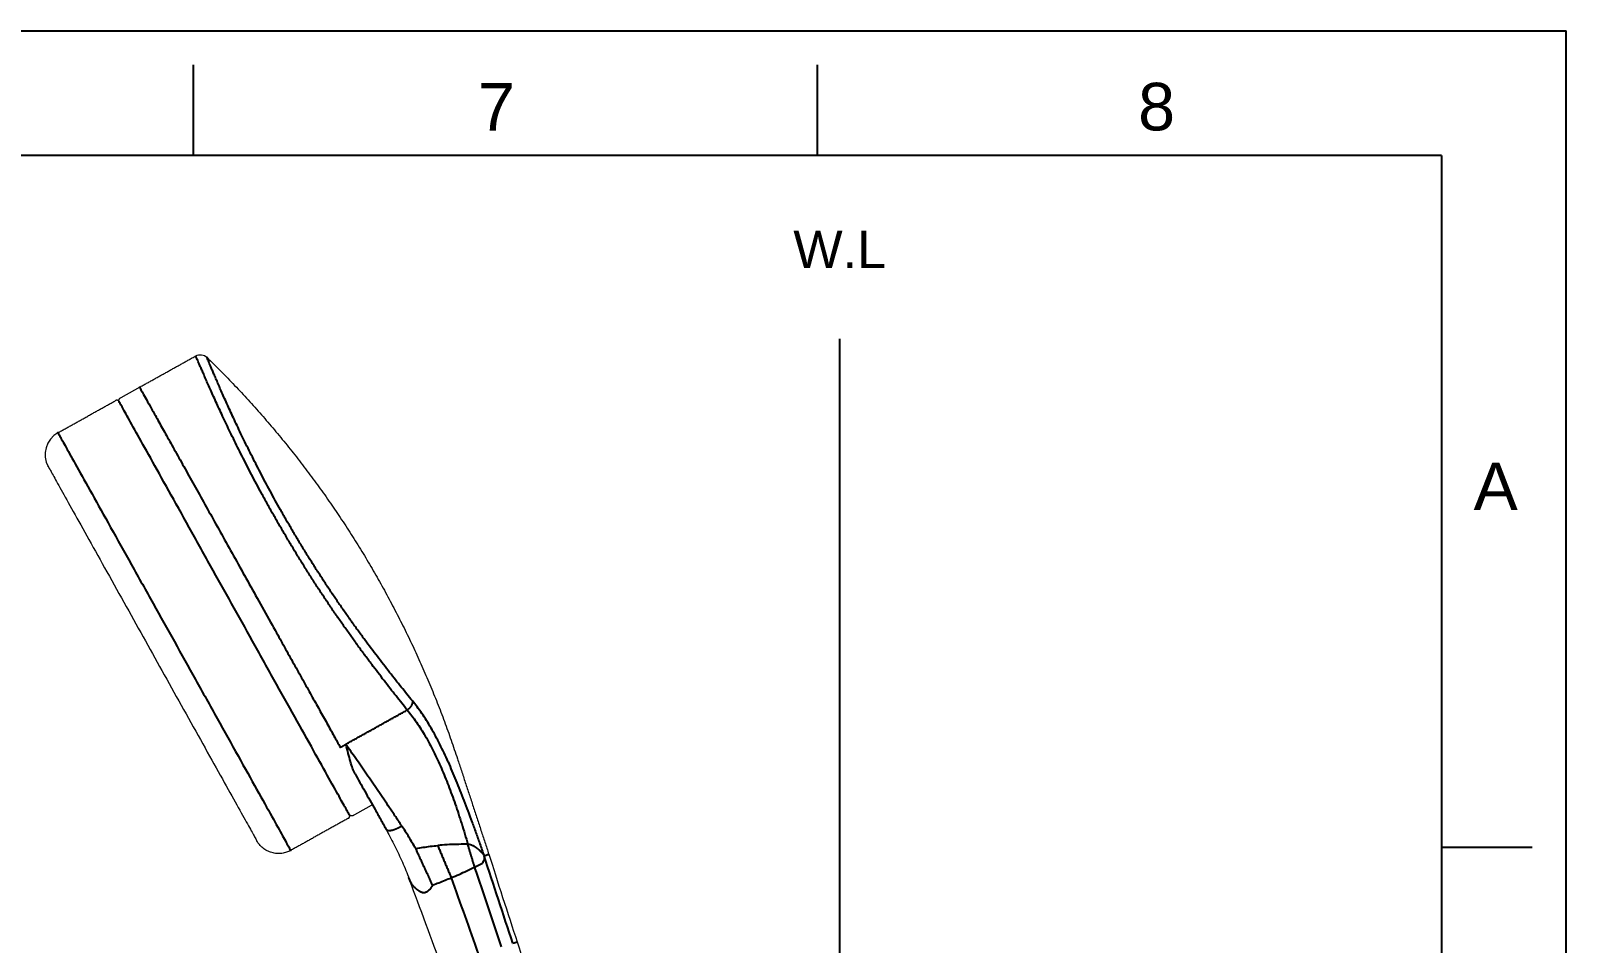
# Model space of a CAD drawing. Extents: x 9631 to 10472, y -18721 to -18126.
# Drawn here: x 10225.7 to 10472, y -18272.3 to -18125.9 of the extents above; entities that cross this region are included whole.
import ezdxf
from ezdxf.enums import TextEntityAlignment as Align

# ---------------------------------------------------------------- set-up
doc = ezdxf.new("R2010")
doc.units = 0
doc.header["$MEASUREMENT"] = 0
doc.layers.get('0').update_dxf_attribs({"linetype": 'CONTINUOUS', "lineweight": 13})
doc.layers.add('FORM', color=7, linetype='CONTINUOUS')
doc.layers.add('벽', color=2, linetype='CONTINUOUS')
doc.styles.get("Standard").update_dxf_attribs({"font": 'arial.ttf'})

msp = doc.modelspace()

# ---------------------------------------------------------------- linework, layer by layer
msp.add_arc((10231.98, -18193.92), 4, 119.14, 209.14)
for points, degree in [([(10243.13, -18183.13), (10247.64, -18180.61), (10252.16, -18178.1)], 2), ([(10240.08, -18184.83), (10241.61, -18183.98), (10243.13, -18183.13)], 2), ([(10230.03, -18190.43), (10234.66, -18187.85), (10239.29, -18185.27)], 2), ([(10294.13, -18242.71), (10296.65, -18250.37), (10299.16, -18258.04)], 2), ([(10280.48, -18250.12), (10278.95, -18250.97), (10277.43, -18251.82)], 2), ([(10276.64, -18252.26), (10272.01, -18254.84), (10267.38, -18257.42)], 2), ([(10282.63, -18253.97), (10282.86, -18254.37), (10283.3, -18255.19), (10283.94, -18256.43), (10284.56, -18257.7), (10285.15, -18258.99), (10285.72, -18260.3), (10286.08, -18261.19), (10286.26, -18261.64)], 3), ([(10299.16, -18258.04), (10300.47, -18262.17), (10302.26, -18267.66), (10303.7, -18272.08)], 3), ([(10291.52, -18275.82), (10290.26, -18272.43), (10287.91, -18266.09), (10286.55, -18262.4)], 3), ([(10303.7, -18272.08), (10307.1, -18282.54), (10311.64, -18297.56), (10314.69, -18308.05)], 3)]:
    msp.add_open_spline(points, degree=degree)
msp.add_open_spline([(10252.16, -18178.1), (10252.43, -18177.94), (10252.75, -18177.88), (10253.07, -18177.92), (10253.4, -18177.96), (10253.7, -18178.11), (10253.93, -18178.33)], degree=3, knots=[0.383471, 0.383471, 0.383471, 0.383471, 1.363544, 1.363544, 1.363544, 2.36839, 2.36839, 2.36839, 2.36839])
at = {"lineweight": -3}
for points, degree in [([(10286.08, -18234.9), (10285.79, -18234.55), (10285.2, -18233.81), (10284.28, -18232.66), (10283.34, -18231.45), (10282.36, -18230.2), (10281.37, -18228.91), (10280.37, -18227.58), (10279.35, -18226.21), (10278.32, -18224.81), (10277.28, -18223.37), (10276.24, -18221.91), (10275.2, -18220.42), (10274.16, -18218.92), (10273.13, -18217.39), (10272.1, -18215.85), (10271.09, -18214.29), (10270.09, -18212.72), (10269.1, -18211.14), (10268.12, -18209.56), (10267.17, -18207.98), (10266.23, -18206.39), (10265.31, -18204.82), (10264.42, -18203.25), (10263.55, -18201.68), (10262.7, -18200.13), (10261.87, -18198.6), (10261.08, -18197.1), (10260.31, -18195.61), (10259.57, -18194.16), (10258.85, -18192.74), (10258.17, -18191.35), (10257.52, -18190.01), (10256.9, -18188.71), (10256.31, -18187.46), (10255.76, -18186.28), (10255.25, -18185.16), (10254.77, -18184.11), (10254.34, -18183.13), (10253.94, -18182.24), (10253.58, -18181.42), (10253.27, -18180.69), (10252.99, -18180.05), (10252.75, -18179.5), (10252.55, -18179.03), (10252.39, -18178.66), (10252.27, -18178.38), (10252.19, -18178.19), (10252.17, -18178.12), (10252.16, -18178.11)], 3), ([(10286.89, -18233.41), (10286.6, -18233.06), (10286.02, -18232.35), (10285.12, -18231.24), (10284.19, -18230.08), (10283.24, -18228.87), (10282.27, -18227.63), (10281.28, -18226.34), (10280.28, -18225.02), (10279.27, -18223.66), (10278.26, -18222.27), (10277.24, -18220.86), (10276.23, -18219.42), (10275.21, -18217.96), (10274.21, -18216.49), (10273.21, -18214.99), (10272.22, -18213.49), (10271.24, -18211.97), (10270.28, -18210.44), (10269.33, -18208.9), (10268.4, -18207.37), (10267.49, -18205.84), (10266.61, -18204.31), (10265.74, -18202.78), (10264.89, -18201.27), (10264.07, -18199.76), (10263.27, -18198.28), (10262.5, -18196.81), (10261.76, -18195.37), (10261.05, -18193.96), (10260.36, -18192.58), (10259.7, -18191.23), (10259.07, -18189.92), (10258.48, -18188.66), (10257.92, -18187.45), (10257.39, -18186.3), (10256.89, -18185.21), (10256.44, -18184.19), (10256.02, -18183.24), (10255.64, -18182.36), (10255.3, -18181.57), (10254.99, -18180.86), (10254.73, -18180.23), (10254.5, -18179.69), (10254.31, -18179.24), (10254.16, -18178.88), (10254.04, -18178.6), (10253.97, -18178.42), (10253.94, -18178.36), (10253.94, -18178.34)], 3), ([(10292.62, -18243.21), (10292.41, -18242.73), (10291.98, -18241.77), (10291.31, -18240.39), (10290.61, -18239.06), (10289.9, -18237.78), (10289.17, -18236.58), (10288.42, -18235.45), (10287.66, -18234.38), (10287.15, -18233.73), (10286.89, -18233.41)], 3), ([(10276.21, -18240.4), (10281.15, -18237.65), (10286.08, -18234.9)], 2), ([(10286.08, -18234.9), (10286.33, -18235.21), (10286.83, -18235.83), (10287.55, -18236.84), (10288.27, -18237.93), (10288.97, -18239.08), (10289.65, -18240.29), (10290.31, -18241.57), (10290.94, -18242.89), (10291.35, -18243.8), (10291.55, -18244.26)], 3), ([(10275.34, -18240.89), (10275.78, -18240.65), (10276.21, -18240.4)], 2), ([(10285.19, -18253.48), (10284.86, -18252.99), (10284.22, -18252.03), (10283.25, -18250.6), (10282.3, -18249.19), (10281.37, -18247.82), (10280.45, -18246.47), (10279.54, -18245.16), (10278.67, -18243.89), (10277.82, -18242.67), (10277, -18241.51), (10276.47, -18240.76), (10276.21, -18240.4)], 3), ([(10277.71, -18245.15), (10277.56, -18244.88), (10277.3, -18244.28), (10276.96, -18243.18), (10276.63, -18241.9), (10276.37, -18240.92), (10276.21, -18240.4)], 3), ([(10291.55, -18244.26), (10291.74, -18244.71), (10292.12, -18245.61), (10292.68, -18247.03), (10293.23, -18248.49), (10293.77, -18250), (10294.3, -18251.56), (10294.81, -18253.16), (10295.32, -18254.8), (10295.64, -18255.91), (10295.8, -18256.48)], 3), ([(10277.71, -18245.15), (10277.96, -18245.59), (10278.47, -18246.5), (10279.25, -18247.91), (10280.07, -18249.37), (10280.9, -18250.87), (10281.76, -18252.4), (10282.34, -18253.44), (10282.63, -18253.97)], 3), ([(10287.43, -18257.14), (10287.25, -18256.82), (10286.89, -18256.2), (10286.34, -18255.28), (10285.77, -18254.37), (10285.38, -18253.77), (10285.19, -18253.48)], 3), ([(10287.51, -18257.12), (10287.89, -18257.05), (10288.64, -18256.92), (10289.79, -18256.76), (10290.57, -18256.68), (10290.96, -18256.64)], 3), ([(10295.48, -18256.44), (10294.97, -18256.44), (10293.96, -18256.45), (10292.45, -18256.51), (10291.45, -18256.59), (10290.96, -18256.64)], 3), ([(10295.8, -18256.48), (10295.75, -18256.47), (10295.64, -18256.45), (10295.53, -18256.44), (10295.48, -18256.44)], 3), ([(10295.8, -18256.48), (10295.84, -18256.46), (10295.91, -18256.44), (10296.02, -18256.43), (10296.12, -18256.45), (10296.22, -18256.48), (10296.33, -18256.51), (10296.43, -18256.56), (10296.54, -18256.61), (10296.64, -18256.66), (10296.73, -18256.71), (10296.82, -18256.76), (10296.9, -18256.81), (10296.99, -18256.86), (10297.07, -18256.92), (10297.14, -18256.97), (10297.22, -18257.02), (10297.29, -18257.08), (10297.36, -18257.13), (10297.42, -18257.19), (10297.49, -18257.24), (10297.56, -18257.3), (10297.62, -18257.36), (10297.69, -18257.43), (10297.77, -18257.5), (10297.85, -18257.59), (10297.94, -18257.68), (10298.03, -18257.78), (10298.11, -18257.87), (10298.19, -18257.96), (10298.26, -18258.05), (10298.32, -18258.14), (10298.36, -18258.2), (10298.37, -18258.23)], 3), ([(10303.01, -18272.32), (10301.48, -18267.63), (10299.94, -18262.95), (10298.39, -18258.27)], 3), ([(10290.13, -18262.98), (10290.47, -18262.86), (10291.14, -18262.6), (10292.13, -18262.21), (10292.8, -18261.94), (10293.13, -18261.8)], 3), ([(10293.13, -18261.8), (10294.57, -18265.87), (10296.01, -18269.94), (10297.44, -18274.01)], 3), ([(10301.17, -18272.88), (10299.75, -18268.61), (10298.33, -18264.35), (10296.89, -18260.1)], 3), ([(10288.73, -18264.22), (10288.7, -18264.22), (10288.64, -18264.22), (10288.54, -18264.2), (10288.45, -18264.18), (10288.35, -18264.14), (10288.26, -18264.1), (10288.17, -18264.06), (10288.08, -18264.01), (10287.99, -18263.96), (10287.9, -18263.9), (10287.81, -18263.83), (10287.72, -18263.76), (10287.62, -18263.68), (10287.51, -18263.59), (10287.39, -18263.48), (10287.25, -18263.35), (10287.12, -18263.2), (10286.97, -18263.03), (10286.83, -18262.83), (10286.68, -18262.6), (10286.53, -18262.32), (10286.45, -18262.13), (10286.4, -18262.01)], 3), ([(10289.1, -18264.14), (10289.04, -18264.17), (10288.92, -18264.21), (10288.8, -18264.22), (10288.73, -18264.22)], 3), ([(10290.13, -18262.98), (10290.09, -18263.07), (10289.99, -18263.23), (10289.86, -18263.43), (10289.74, -18263.6), (10289.62, -18263.75), (10289.5, -18263.86), (10289.4, -18263.96), (10289.29, -18264.04), (10289.19, -18264.1), (10289.13, -18264.13), (10289.1, -18264.14)], 3), ([(10303.01, -18272.32), (10303.32, -18272.22), (10303.53, -18272.15), (10303.63, -18272.11)], 3)]:
    msp.add_open_spline(points, degree=degree, dxfattribs=at)
for points, weights, degree in [([(10253.93, -18178.33), (10272.43, -18196.31), (10286.1, -18218.2), (10294.13, -18242.71)], [1.01471547559, 0.995093980765, 0.995094841506, 1.01471805782], 3), ([(10239.84, -18185.42), (10239.64, -18185.07), (10239.29, -18185.27)], [1, 0.707106781187, 1], 2), ([(10239.84, -18185.42), (10239.71, -18185.03), (10240.08, -18184.83)], [1, 0.773342141338, 1], 2), ([(10276.64, -18252.26), (10276.99, -18252.07), (10276.79, -18251.72)], [1, 0.707106781187, 1], 2), ([(10277.43, -18251.82), (10277.07, -18252.03), (10276.79, -18251.72)], [1, 0.773342141338, 1], 2), ([(10267.38, -18257.42), (10263.89, -18259.37), (10261.94, -18255.88)], [1, 0.707106781186, 1], 2)]:
    msp.add_rational_spline(points, weights, degree=degree)
for points, weights, knots in [([(10243.13, -18183.13), (10243.13, -18183.13), (10254.88, -18204.19), (10266.62, -18225.26), (10275.34, -18240.89)], [1, 0.827982061728, 1, 0.827982061728, 1], [-91.318541, -91.318541, -91.318541, -45.65927, -45.65927, 0, 0, 0]), ([(10276.79, -18251.72), (10276.79, -18251.72), (10258.32, -18218.57), (10239.84, -18185.42), (10239.84, -18185.42)], [1, 0.707106781187, 1, 0.707106781187, 1], [-119.223441, -119.223441, -119.223441, -59.611721, -59.611721, 0, 0, 0]), ([(10230.03, -18190.43), (10230.03, -18190.43), (10248.71, -18223.93), (10267.38, -18257.42), (10267.38, -18257.42)], [1, 0.707106781187, 1, 0.707106781187, 1], [-120.480078, -120.480078, -120.480078, -60.240039, -60.240039, 0, 0, 0])]:
    msp.add_rational_spline(points, weights, degree=2, knots=knots, dxfattribs=at)
msp.add_rational_spline([(10228.49, -18195.87), (10228.49, -18195.87), (10245.21, -18225.87), (10261.94, -18255.88), (10261.94, -18255.88)], [1, 0.707106781187, 1, 0.707106781187, 1], degree=2, knots=[-107.913708, -107.913708, -107.913708, -53.956854, -53.956854, 0, 0, 0])
for points, weights in [([(10286.89, -18233.41), (10287.02, -18234.27), (10286.08, -18234.9)], [1, 0.797441730464, 1]), ([(10282.63, -18253.97), (10282.88, -18254.42), (10283.93, -18254.09)], [1, 0.883453238434, 1]), ([(10283.93, -18254.09), (10284.7, -18253.79), (10285.19, -18253.48)], [1, 0.973405468425, 1]), ([(10290.96, -18256.64), (10292.03, -18259.2), (10293.13, -18261.8)], [1, 0.995593520595, 1]), ([(10296.89, -18260.1), (10296.35, -18258.28), (10295.8, -18256.48)], [1, 0.998003908185, 1]), ([(10290.13, -18262.98), (10288.76, -18260.02), (10287.43, -18257.14)], [1, 0.994141369915, 1]), ([(10286.4, -18262.01), (10286.34, -18261.85), (10286.28, -18261.69)], [1, 0.999981347005, 0.999994934338])]:
    msp.add_rational_spline(points, weights, degree=2, dxfattribs=at)
for points, knots in [([(10292.62, -18243.21), (10292.83, -18243.69), (10293.25, -18244.68), (10293.89, -18246.21), (10294.53, -18247.79), (10295.17, -18249.42), (10295.8, -18251.09), (10296.45, -18252.82), (10297.09, -18254.58), (10297.73, -18256.4), (10298.17, -18257.63), (10298.39, -18258.27)], [0, 0, 0, 0, 1.881218, 3.762436, 5.643653, 7.524871, 9.406089, 11.287307, 13.168525, 15.049743, 16.969403, 16.969403, 16.969403, 16.969403]), ([(10293.13, -18261.8), (10293.55, -18261.63), (10294.39, -18261.27), (10296.06, -18260.51), (10297.32, -18259.88), (10298.14, -18259.48)], [-4.132971, -4.132971, -4.132971, -4.132971, -2.755314, -1.377657, 1.397528, 1.397528, 1.397528, 1.397528]), ([(10298.4, -18258.31), (10298.41, -18258.36), (10298.42, -18258.44), (10298.43, -18258.57), (10298.43, -18258.69), (10298.42, -18258.79), (10298.4, -18258.89), (10298.37, -18258.98), (10298.34, -18259.07), (10298.25, -18259.26), (10298.19, -18259.34), (10298.14, -18259.48)], [0, 0, 0, 0, 0.107364, 0.214729, 0.322093, 0.429457, 0.536821, 0.644186, 0.75155, 0.858914, 1.486733, 1.486733, 1.486733, 1.486733]), ([(10298.39, -18258.27), (10298.64, -18258.19), (10299.03, -18258.08), (10299.16, -18258.04), (10299.16, -18258.04)], [0, 0, 0, 0, 6.173989, 12.347946, 12.347946, 12.347946, 12.347946])]:
    msp.add_open_spline(points, degree=3, knots=knots, dxfattribs=at)
at = {"layer": 'FORM', "color": 7, "linetype": 'Continuous'}
for p, q in [((9631.02, -18125.94), (10472.02, -18125.94)), ((10472.02, -18720.65), (10472.02, -18125.94)), ((10251.76, -18145.97), (10251.76, -18131.41)), ((10351.87, -18145.97), (10351.87, -18131.41)), ((10451.99, -18145.97), (9651.04, -18145.97)), ((10451.99, -18145.97), (10451.99, -18700.63)), ((10452, -18256.89), (10466.55, -18256.89))]:
    msp.add_line(p, q, dxfattribs=at)
at = {"layer": '벽'}
msp.add_line((10355.46, -18638.12), (10355.46, -18175.39), dxfattribs=at)

# ---------------------------------------------------------------- texts
at = {"layer": 'FORM', "color": 7, "linetype": 'Continuous', "char_height": 7.63, "attachment_point": 5}
for s, insert in [('7', (10300.38, -18138.17)), ('8', (10406.29, -18138.17))]:
    msp.add_mtext_dynamic_manual_height_columns(s, width=50.0595, gutter_width=12.51, heights=[0], dxfattribs=dict(at, insert=insert))
at = {"layer": 'FORM', "insert": (10460.69, -18199.03), "char_height": 7.63, "attachment_point": 5}
msp.add_mtext_dynamic_manual_height_columns('A', width=10.0119, gutter_width=12.51, heights=[0], dxfattribs=at)
at = {"layer": '벽'}
msp.add_text('W.L', height=6, dxfattribs=at).set_placement((10355.46, -18161.03), align=Align.MIDDLE_CENTER)

doc.saveas('drawing.dxf')
